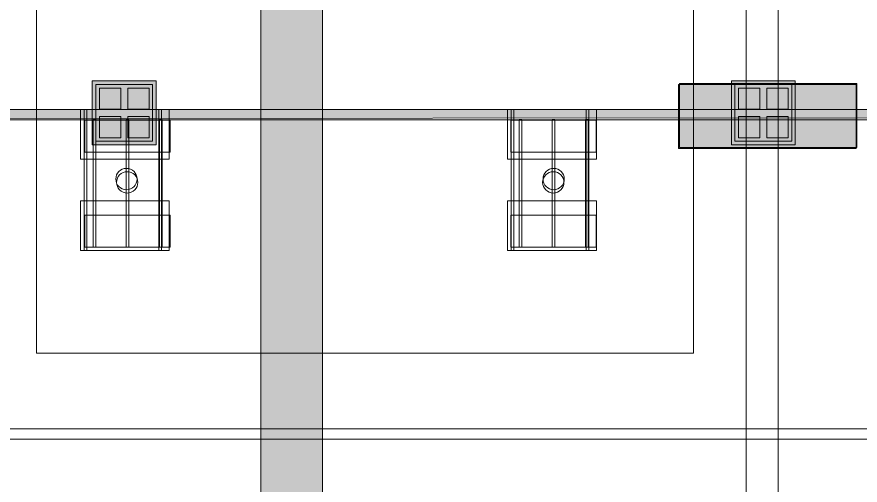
# Model space of a CAD drawing. Header units: inches. Extents: x -10671 to 1761, y -674 to 7170.
# Drawn here: x -1518.8 to -1043.7, y 888.3 to 1152.4 of the extents above; entities that cross this region are included whole.
import ezdxf

# ---------------------------------------------------------------- set-up
doc = ezdxf.new("R2010")
doc.units = ezdxf.units.IN
doc.header["$LTSCALE"] = 19.2
doc.header["$MEASUREMENT"] = 0
for name, color, linetype, lineweight, true_color in [('DWG-bldg-utility box', 3, 'Continuous', 18, 0x00ff00), ('PDF', 6, 'Continuous', 5, 0xff00ff), ('Venue-Ceiling-HVAC', 7, 'Continuous', 5, 0xbbbbbb), ('Venue-Ceiling-Obstructions', 7, 'Continuous', 5, 0xdd0000), ('Venue-NO HANG ZONE', 7, 'Continuous', 15, 0xdd0000), ('Venue-Rigging Steel-High', 7, 'Continuous', 5, 0x800000), ('Venue-Rigging Steel-Low', 7, 'Continuous', 5, 0x0000dd)]:
    doc.layers.add(name, color=color, linetype=linetype, lineweight=lineweight, true_color=true_color)
for name, color, linetype, lineweight in [('Venue-Ceiling-Lights', 7, 'Continuous', 5), ('Venue-Ceiling-Lights Circuits', 7, 'Continuous', 5), ('Venue-Floor Pockets', 7, 'Continuous', 5)]:
    doc.layers.add(name, color=color, linetype=linetype, lineweight=lineweight)

# ---------------------------------------------------------------- blocks, each defined once
blk = doc.blocks.new('FLOORBOX')
at = {"layer": 'Venue-Floor Pockets', "linetype": 'Continuous', "lineweight": 0, "true_color": 0xaaaaaa}
blk.add_hatch(color=253, dxfattribs=at).paths.add_polyline_path([(-18, 18), (18, 18), (18, -18), (-18, -18)])
at = {"layer": 'Venue-Floor Pockets', "linetype": 'Continuous', "lineweight": 0, "true_color": 0xbbbbbb}
blk.add_hatch(color=9, dxfattribs=at).paths.add_polyline_path([(-16, 16), (16, 16), (16, -16), (-16, -16)])
at = {"layer": 'Venue-Floor Pockets', "linetype": 'Continuous', "lineweight": 0, "true_color": 0xdddddd}
for points in [[(-14, 14), (-2, 14), (-2, 2), (-14, 2)], [(2, 14), (14, 14), (14, 2), (2, 2)], [(-14, -2), (-2, -2), (-2, -14), (-14, -14)], [(2, -2), (14, -2), (14, -14), (2, -14)]]:
    blk.add_hatch(color=254, dxfattribs=at).paths.add_polyline_path(points)
at = {"layer": 'Venue-Floor Pockets', "color": 7, "linetype": 'Continuous', "lineweight": 5, "flags": 128}
for points in [[(-18, 18), (18, 18), (18, -18), (-18, -18)], [(-16, 16), (16, 16), (16, -16), (-16, -16)], [(-14, 14), (-2, 14), (-2, 2), (-14, 2)], [(2, 14), (14, 14), (14, 2), (2, 2)], [(-14, -2), (-2, -2), (-2, -14), (-14, -14)], [(2, -2), (14, -2), (14, -14), (2, -14)]]:
    blk.add_lwpolyline(points, close=True, dxfattribs=at)
blk = doc.blocks.new('Group-2191-1')
at = {"layer": 'PDF'}
for points, invisible_edges in [([(-1462.61, 1059.07, 398), (-1459.95, 1064.06, 398), (-1455.44, 1064.95, 398), (-1462.61, 1059.07, 398)], 15), ([(-1462.61, 1059.07, 398), (-1455.44, 1064.95, 398), (-1450.61, 1059.07, 398), (-1462.61, 1059.07, 398)], 15), ([(-1457.78, 1064.95, 388), (-1461.6, 1062.4, 388), (-1462.61, 1059.07, 388), (-1457.78, 1064.95, 388)], 15), ([(-1462.61, 1059.07, 388), (-1450.61, 1059.07, 388), (-1457.78, 1064.95, 388), (-1462.61, 1059.07, 388)], 15), ([(-1462.61, 1059.07, 398), (-1461.6, 1062.4, 398), (-1459.95, 1064.06, 398), (-1462.61, 1059.07, 398)], 15), ([(-1457.78, 1064.95, 388), (-1459.95, 1064.06, 388), (-1461.6, 1062.4, 388), (-1457.78, 1064.95, 388)], 15), ([(-1461.6, 1062.4, 398), (-1460.86, 1063.31, 398), (-1459.95, 1064.06, 398), (-1461.6, 1062.4, 398)], 12), ([(-1459.95, 1064.06, 388), (-1460.86, 1063.31, 388), (-1461.6, 1062.4, 388), (-1459.95, 1064.06, 388)], 12), ([(-1459.95, 1064.06, 398), (-1458.91, 1064.61, 398), (-1457.78, 1064.95, 398), (-1459.95, 1064.06, 398)], 12), ([(-1459.95, 1064.06, 398), (-1457.78, 1064.95, 398), (-1455.44, 1064.95, 398), (-1459.95, 1064.06, 398)], 15), ([(-1457.78, 1064.95, 388), (-1458.91, 1064.61, 388), (-1459.95, 1064.06, 388), (-1457.78, 1064.95, 388)], 12), ([(-1457.78, 1064.95, 398), (-1456.61, 1065.07, 398), (-1455.44, 1064.95, 398), (-1457.78, 1064.95, 398)], 12), ([(-1455.44, 1064.95, 388), (-1456.61, 1065.07, 388), (-1457.78, 1064.95, 388), (-1455.44, 1064.95, 388)], 12), ([(-1453.28, 1064.06, 388), (-1455.44, 1064.95, 388), (-1457.78, 1064.95, 388), (-1453.28, 1064.06, 388)], 15), ([(-1450.61, 1059.07, 388), (-1453.28, 1064.06, 388), (-1457.78, 1064.95, 388), (-1450.61, 1059.07, 388)], 15), ([(-1455.44, 1064.95, 398), (-1454.32, 1064.61, 398), (-1453.28, 1064.06, 398), (-1455.44, 1064.95, 398)], 12), ([(-1455.44, 1064.95, 398), (-1453.28, 1064.06, 398), (-1451.62, 1062.4, 398), (-1455.44, 1064.95, 398)], 15), ([(-1455.44, 1064.95, 398), (-1451.62, 1062.4, 398), (-1450.61, 1059.07, 398), (-1455.44, 1064.95, 398)], 15), ([(-1453.28, 1064.06, 388), (-1454.32, 1064.61, 388), (-1455.44, 1064.95, 388), (-1453.28, 1064.06, 388)], 12), ([(-1453.28, 1064.06, 398), (-1452.37, 1063.31, 398), (-1451.62, 1062.4, 398), (-1453.28, 1064.06, 398)], 12), ([(-1451.62, 1062.4, 388), (-1452.37, 1063.31, 388), (-1453.28, 1064.06, 388), (-1451.62, 1062.4, 388)], 12), ([(-1450.61, 1059.07, 388), (-1451.62, 1062.4, 388), (-1453.28, 1064.06, 388), (-1450.61, 1059.07, 388)], 15), ([(-1462.61, 1059.07, 398), (-1462.5, 1060.24, 398), (-1461.6, 1062.4, 398), (-1462.61, 1059.07, 398)], 14), ([(-1461.6, 1062.4, 388), (-1462.5, 1060.24, 388), (-1462.61, 1059.07, 388), (-1461.6, 1062.4, 388)], 13), ([(-1462.5, 1060.24, 398), (-1462.16, 1061.36, 398), (-1461.6, 1062.4, 398), (-1462.5, 1060.24, 398)], 12), ([(-1461.6, 1062.4, 388), (-1462.16, 1061.36, 388), (-1462.5, 1060.24, 388), (-1461.6, 1062.4, 388)], 12), ([(-1451.62, 1062.4, 398), (-1451.07, 1061.36, 398), (-1450.73, 1060.24, 398), (-1451.62, 1062.4, 398)], 12), ([(-1451.62, 1062.4, 398), (-1450.73, 1060.24, 398), (-1450.61, 1059.07, 398), (-1451.62, 1062.4, 398)], 13), ([(-1450.73, 1060.24, 388), (-1451.07, 1061.36, 388), (-1451.62, 1062.4, 388), (-1450.73, 1060.24, 388)], 12), ([(-1450.61, 1059.07, 388), (-1450.73, 1060.24, 388), (-1451.62, 1062.4, 388), (-1450.61, 1059.07, 388)], 14), ([(-1462.16, 1056.77, 398), (-1462.5, 1057.9, 398), (-1462.61, 1059.07, 398), (-1462.16, 1056.77, 398)], 12), ([(-1460.86, 1054.82, 398), (-1462.16, 1056.77, 398), (-1462.61, 1059.07, 398), (-1460.86, 1054.82, 398)], 15), ([(-1457.78, 1053.18, 398), (-1460.86, 1054.82, 398), (-1462.61, 1059.07, 398), (-1457.78, 1053.18, 398)], 15), ([(-1450.61, 1059.07, 398), (-1457.78, 1053.18, 398), (-1462.61, 1059.07, 398), (-1450.61, 1059.07, 398)], 15), ([(-1462.61, 1059.07, 388), (-1462.5, 1057.9, 388), (-1462.16, 1056.77, 388), (-1462.61, 1059.07, 388)], 12), ([(-1462.61, 1059.07, 388), (-1462.16, 1056.77, 388), (-1460.86, 1054.82, 388), (-1462.61, 1059.07, 388)], 15), ([(-1462.61, 1059.07, 388), (-1460.86, 1054.82, 388), (-1455.44, 1053.18, 388), (-1462.61, 1059.07, 388)], 15), ([(-1462.61, 1059.07, 388), (-1455.44, 1053.18, 388), (-1450.61, 1059.07, 388), (-1462.61, 1059.07, 388)], 15), ([(-1460.86, 1054.82, 398), (-1461.6, 1055.73, 398), (-1462.16, 1056.77, 398), (-1460.86, 1054.82, 398)], 12), ([(-1462.16, 1056.77, 388), (-1461.6, 1055.73, 388), (-1460.86, 1054.82, 388), (-1462.16, 1056.77, 388)], 12), ([(-1457.78, 1053.18, 398), (-1459.95, 1054.08, 398), (-1460.86, 1054.82, 398), (-1457.78, 1053.18, 398)], 13), ([(-1460.86, 1054.82, 388), (-1459.95, 1054.08, 388), (-1457.78, 1053.18, 388), (-1460.86, 1054.82, 388)], 14), ([(-1460.86, 1054.82, 388), (-1457.78, 1053.18, 388), (-1455.44, 1053.18, 388), (-1460.86, 1054.82, 388)], 15), ([(-1450.61, 1059.07, 398), (-1452.37, 1054.82, 398), (-1457.78, 1053.18, 398), (-1450.61, 1059.07, 398)], 15), ([(-1452.37, 1054.82, 398), (-1455.44, 1053.18, 398), (-1457.78, 1053.18, 398), (-1452.37, 1054.82, 398)], 15), ([(-1455.44, 1053.18, 388), (-1452.37, 1054.82, 388), (-1450.61, 1059.07, 388), (-1455.44, 1053.18, 388)], 15), ([(-1452.37, 1054.82, 398), (-1453.28, 1054.08, 398), (-1455.44, 1053.18, 398), (-1452.37, 1054.82, 398)], 14), ([(-1455.44, 1053.18, 388), (-1453.28, 1054.08, 388), (-1452.37, 1054.82, 388), (-1455.44, 1053.18, 388)], 13), ([(-1450.61, 1059.07, 398), (-1451.07, 1056.77, 398), (-1452.37, 1054.82, 398), (-1450.61, 1059.07, 398)], 15), ([(-1452.37, 1054.82, 388), (-1451.07, 1056.77, 388), (-1450.61, 1059.07, 388), (-1452.37, 1054.82, 388)], 15), ([(-1451.07, 1056.77, 398), (-1451.62, 1055.73, 398), (-1452.37, 1054.82, 398), (-1451.07, 1056.77, 398)], 12), ([(-1452.37, 1054.82, 388), (-1451.62, 1055.73, 388), (-1451.07, 1056.77, 388), (-1452.37, 1054.82, 388)], 12), ([(-1450.61, 1059.07, 398), (-1450.73, 1057.9, 398), (-1451.07, 1056.77, 398), (-1450.61, 1059.07, 398)], 12), ([(-1451.07, 1056.77, 388), (-1450.73, 1057.9, 388), (-1450.61, 1059.07, 388), (-1451.07, 1056.77, 388)], 12), ([(-1457.78, 1053.18, 398), (-1458.91, 1053.52, 398), (-1459.95, 1054.08, 398), (-1457.78, 1053.18, 398)], 12), ([(-1459.95, 1054.08, 388), (-1458.91, 1053.52, 388), (-1457.78, 1053.18, 388), (-1459.95, 1054.08, 388)], 12), ([(-1455.44, 1053.18, 398), (-1456.61, 1053.07, 398), (-1457.78, 1053.18, 398), (-1455.44, 1053.18, 398)], 12), ([(-1457.78, 1053.18, 388), (-1456.61, 1053.07, 388), (-1455.44, 1053.18, 388), (-1457.78, 1053.18, 388)], 12), ([(-1453.28, 1054.08, 398), (-1454.32, 1053.52, 398), (-1455.44, 1053.18, 398), (-1453.28, 1054.08, 398)], 12), ([(-1455.44, 1053.18, 388), (-1454.32, 1053.52, 388), (-1453.28, 1054.08, 388), (-1455.44, 1053.18, 388)], 12)]:
    blk.add_3dface(points, dxfattribs=dict(at, invisible_edges=invisible_edges))
for points in [[(-1460.86, 1063.31, 388), (-1460.86, 1063.31, 398), (-1459.95, 1064.06, 398), (-1459.95, 1064.06, 388)], [(-1459.95, 1064.06, 388), (-1459.95, 1064.06, 398), (-1458.91, 1064.61, 398), (-1458.91, 1064.61, 388)], [(-1458.91, 1064.61, 388), (-1458.91, 1064.61, 398), (-1457.78, 1064.95, 398), (-1457.78, 1064.95, 388)], [(-1457.78, 1064.95, 388), (-1457.78, 1064.95, 398), (-1456.61, 1065.07, 398), (-1456.61, 1065.07, 388)], [(-1456.61, 1065.07, 388), (-1456.61, 1065.07, 398), (-1455.44, 1064.95, 398), (-1455.44, 1064.95, 388)], [(-1455.44, 1064.95, 388), (-1455.44, 1064.95, 398), (-1454.32, 1064.61, 398), (-1454.32, 1064.61, 388)], [(-1454.32, 1064.61, 388), (-1454.32, 1064.61, 398), (-1453.28, 1064.06, 398), (-1453.28, 1064.06, 388)], [(-1453.28, 1064.06, 388), (-1453.28, 1064.06, 398), (-1452.37, 1063.31, 398), (-1452.37, 1063.31, 388)], [(-1462.61, 1059.07, 388), (-1462.61, 1059.07, 398), (-1462.5, 1060.24, 398), (-1462.5, 1060.24, 388)], [(-1462.5, 1060.24, 388), (-1462.5, 1060.24, 398), (-1462.16, 1061.36, 398), (-1462.16, 1061.36, 388)], [(-1462.16, 1061.36, 388), (-1462.16, 1061.36, 398), (-1461.6, 1062.4, 398), (-1461.6, 1062.4, 388)], [(-1461.6, 1062.4, 388), (-1461.6, 1062.4, 398), (-1460.86, 1063.31, 398), (-1460.86, 1063.31, 388)], [(-1452.37, 1063.31, 388), (-1452.37, 1063.31, 398), (-1451.62, 1062.4, 398), (-1451.62, 1062.4, 388)], [(-1451.62, 1062.4, 388), (-1451.62, 1062.4, 398), (-1451.07, 1061.36, 398), (-1451.07, 1061.36, 388)], [(-1451.07, 1061.36, 388), (-1451.07, 1061.36, 398), (-1450.73, 1060.24, 398), (-1450.73, 1060.24, 388)], [(-1450.73, 1060.24, 388), (-1450.73, 1060.24, 398), (-1450.61, 1059.07, 398), (-1450.61, 1059.07, 388)], [(-1462.5, 1057.9, 388), (-1462.5, 1057.9, 398), (-1462.61, 1059.07, 398), (-1462.61, 1059.07, 388)], [(-1462.16, 1056.77, 388), (-1462.16, 1056.77, 398), (-1462.5, 1057.9, 398), (-1462.5, 1057.9, 388)], [(-1461.6, 1055.73, 388), (-1461.6, 1055.73, 398), (-1462.16, 1056.77, 398), (-1462.16, 1056.77, 388)], [(-1460.86, 1054.82, 388), (-1460.86, 1054.82, 398), (-1461.6, 1055.73, 398), (-1461.6, 1055.73, 388)], [(-1459.95, 1054.08, 388), (-1459.95, 1054.08, 398), (-1460.86, 1054.82, 398), (-1460.86, 1054.82, 388)], [(-1452.37, 1054.82, 388), (-1452.37, 1054.82, 398), (-1453.28, 1054.08, 398), (-1453.28, 1054.08, 388)], [(-1451.62, 1055.73, 388), (-1451.62, 1055.73, 398), (-1452.37, 1054.82, 398), (-1452.37, 1054.82, 388)], [(-1451.07, 1056.77, 388), (-1451.07, 1056.77, 398), (-1451.62, 1055.73, 398), (-1451.62, 1055.73, 388)], [(-1450.73, 1057.9, 388), (-1450.73, 1057.9, 398), (-1451.07, 1056.77, 398), (-1451.07, 1056.77, 388)], [(-1450.61, 1059.07, 388), (-1450.61, 1059.07, 398), (-1450.73, 1057.9, 398), (-1450.73, 1057.9, 388)], [(-1458.91, 1053.52, 388), (-1458.91, 1053.52, 398), (-1459.95, 1054.08, 398), (-1459.95, 1054.08, 388)], [(-1457.78, 1053.18, 388), (-1457.78, 1053.18, 398), (-1458.91, 1053.52, 398), (-1458.91, 1053.52, 388)], [(-1456.61, 1053.07, 388), (-1456.61, 1053.07, 398), (-1457.78, 1053.18, 398), (-1457.78, 1053.18, 388)], [(-1455.44, 1053.18, 388), (-1455.44, 1053.18, 398), (-1456.61, 1053.07, 398), (-1456.61, 1053.07, 388)], [(-1454.32, 1053.52, 388), (-1454.32, 1053.52, 398), (-1455.44, 1053.18, 398), (-1455.44, 1053.18, 388)], [(-1453.28, 1054.08, 388), (-1453.28, 1054.08, 398), (-1454.32, 1053.52, 398), (-1454.32, 1053.52, 388)]]:
    blk.add_3dface(points, dxfattribs=at)
blk = doc.blocks.new('Group-2192-1')
at = {"layer": 'PDF'}
for points in [[(-1480.49, 1094.17, 393.91), (-1480.49, 1094.17, 397.91), (-1432.49, 1094.17, 397.91), (-1432.49, 1094.17, 393.91)], [(-1480.49, 1076.17, 393.91), (-1480.49, 1076.17, 397.91), (-1480.49, 1094.17, 397.91), (-1480.49, 1094.17, 393.91)], [(-1432.49, 1094.17, 397.91), (-1480.49, 1094.17, 397.91), (-1480.49, 1076.17, 397.91), (-1432.49, 1076.17, 397.91)], [(-1432.49, 1076.17, 393.91), (-1480.49, 1076.17, 393.91), (-1480.49, 1094.17, 393.91), (-1432.49, 1094.17, 393.91)], [(-1432.49, 1094.17, 393.91), (-1432.49, 1094.17, 397.91), (-1432.49, 1076.17, 397.91), (-1432.49, 1076.17, 393.91)], [(-1432.49, 1076.17, 393.91), (-1432.49, 1076.17, 397.91), (-1480.49, 1076.17, 397.91), (-1480.49, 1076.17, 393.91)]]:
    blk.add_3dface(points, dxfattribs=at)
blk = doc.blocks.new('Group-2193-1')
at = {"layer": 'PDF'}
for points in [[(-1438.38, 1094.56, 397.97), (-1438.38, 1094.56, 398.97), (-1436.88, 1094.56, 398.97), (-1436.88, 1094.56, 397.97)], [(-1438.38, 1022.56, 397.97), (-1438.38, 1022.56, 398.97), (-1438.38, 1094.56, 398.97), (-1438.38, 1094.56, 397.97)], [(-1436.88, 1094.56, 398.97), (-1438.38, 1094.56, 398.97), (-1438.38, 1022.56, 398.97), (-1436.88, 1022.56, 398.97)], [(-1436.88, 1022.56, 397.97), (-1438.38, 1022.56, 397.97), (-1438.38, 1094.56, 397.97), (-1436.88, 1094.56, 397.97)], [(-1436.88, 1094.56, 397.97), (-1436.88, 1094.56, 398.97), (-1436.88, 1022.56, 398.97), (-1436.88, 1022.56, 397.97)], [(-1436.88, 1022.56, 397.97), (-1436.88, 1022.56, 398.97), (-1438.38, 1022.56, 398.97), (-1438.38, 1022.56, 397.97)]]:
    blk.add_3dface(points, dxfattribs=at)
blk = doc.blocks.new('Group-2194-1')
at = {"layer": 'PDF'}
for points in [[(-1457.2, 1094.56, 397.97), (-1457.2, 1094.56, 398.97), (-1455.7, 1094.56, 398.97), (-1455.7, 1094.56, 397.97)], [(-1457.2, 1022.56, 397.97), (-1457.2, 1022.56, 398.97), (-1457.2, 1094.56, 398.97), (-1457.2, 1094.56, 397.97)], [(-1455.7, 1094.56, 398.97), (-1457.2, 1094.56, 398.97), (-1457.2, 1022.56, 398.97), (-1455.7, 1022.56, 398.97)], [(-1455.7, 1022.56, 397.97), (-1457.2, 1022.56, 397.97), (-1457.2, 1094.56, 397.97), (-1455.7, 1094.56, 397.97)], [(-1455.7, 1094.56, 397.97), (-1455.7, 1094.56, 398.97), (-1455.7, 1022.56, 398.97), (-1455.7, 1022.56, 397.97)], [(-1455.7, 1022.56, 397.97), (-1455.7, 1022.56, 398.97), (-1457.2, 1022.56, 398.97), (-1457.2, 1022.56, 397.97)]]:
    blk.add_3dface(points, dxfattribs=at)
blk = doc.blocks.new('Group-2195-1')
at = {"layer": 'PDF'}
for points in [[(-1475.8, 1094.56, 397.97), (-1475.8, 1094.56, 398.97), (-1474.3, 1094.56, 398.97), (-1474.3, 1094.56, 397.97)], [(-1475.8, 1022.56, 397.97), (-1475.8, 1022.56, 398.97), (-1475.8, 1094.56, 398.97), (-1475.8, 1094.56, 397.97)], [(-1474.3, 1094.56, 398.97), (-1475.8, 1094.56, 398.97), (-1475.8, 1022.56, 398.97), (-1474.3, 1022.56, 398.97)], [(-1474.3, 1022.56, 397.97), (-1475.8, 1022.56, 397.97), (-1475.8, 1094.56, 397.97), (-1474.3, 1094.56, 397.97)], [(-1474.3, 1094.56, 397.97), (-1474.3, 1094.56, 398.97), (-1474.3, 1022.56, 398.97), (-1474.3, 1022.56, 397.97)], [(-1474.3, 1022.56, 397.97), (-1474.3, 1022.56, 398.97), (-1475.8, 1022.56, 398.97), (-1475.8, 1022.56, 397.97)]]:
    blk.add_3dface(points, dxfattribs=at)
blk = doc.blocks.new('Group-2196-1')
at = {"layer": 'PDF'}
for points in [[(-1480.49, 1040.54, 393.91), (-1480.49, 1040.54, 397.91), (-1432.49, 1040.54, 397.91), (-1432.49, 1040.54, 393.91)], [(-1480.49, 1022.54, 393.91), (-1480.49, 1022.54, 397.91), (-1480.49, 1040.54, 397.91), (-1480.49, 1040.54, 393.91)], [(-1432.49, 1040.54, 397.91), (-1480.49, 1040.54, 397.91), (-1480.49, 1022.54, 397.91), (-1432.49, 1022.54, 397.91)], [(-1432.49, 1022.54, 393.91), (-1480.49, 1022.54, 393.91), (-1480.49, 1040.54, 393.91), (-1432.49, 1040.54, 393.91)], [(-1432.49, 1040.54, 393.91), (-1432.49, 1040.54, 397.91), (-1432.49, 1022.54, 397.91), (-1432.49, 1022.54, 393.91)], [(-1432.49, 1022.54, 393.91), (-1432.49, 1022.54, 397.91), (-1480.49, 1022.54, 397.91), (-1480.49, 1022.54, 393.91)]]:
    blk.add_3dface(points, dxfattribs=at)
blk = doc.blocks.new('Group-2197-1')
at = {"layer": 'PDF'}
for name in ['Group-2192-1', 'Group-2195-1', 'Group-2194-1', 'Group-2193-1', 'Group-2191-1', 'Group-2196-1']:
    blk.add_blockref(name, (0, 0), dxfattribs=at)
blk = doc.blocks.new('Group-2257-1')
at = {"layer": 'PDF'}
for points, invisible_edges in [([(-1221.57, 1062.4, 398), (-1219.91, 1064.06, 398), (-1217.75, 1064.95, 398), (-1221.57, 1062.4, 398)], 15), ([(-1221.57, 1062.4, 398), (-1217.75, 1064.95, 398), (-1211.59, 1062.4, 398), (-1221.57, 1062.4, 398)], 15), ([(-1217.75, 1064.95, 388), (-1219.91, 1064.06, 388), (-1221.57, 1062.4, 388), (-1217.75, 1064.95, 388)], 15), ([(-1211.59, 1062.4, 388), (-1217.75, 1064.95, 388), (-1221.57, 1062.4, 388), (-1211.59, 1062.4, 388)], 15), ([(-1221.57, 1062.4, 398), (-1220.82, 1063.31, 398), (-1219.91, 1064.06, 398), (-1221.57, 1062.4, 398)], 12), ([(-1219.91, 1064.06, 388), (-1220.82, 1063.31, 388), (-1221.57, 1062.4, 388), (-1219.91, 1064.06, 388)], 12), ([(-1219.91, 1064.06, 398), (-1218.88, 1064.61, 398), (-1217.75, 1064.95, 398), (-1219.91, 1064.06, 398)], 12), ([(-1217.75, 1064.95, 388), (-1218.88, 1064.61, 388), (-1219.91, 1064.06, 388), (-1217.75, 1064.95, 388)], 12), ([(-1217.75, 1064.95, 398), (-1216.58, 1065.07, 398), (-1215.41, 1064.95, 398), (-1217.75, 1064.95, 398)], 12), ([(-1215.41, 1064.95, 388), (-1216.58, 1065.07, 388), (-1217.75, 1064.95, 388), (-1215.41, 1064.95, 388)], 12), ([(-1217.75, 1064.95, 398), (-1215.41, 1064.95, 398), (-1214.28, 1064.61, 398), (-1217.75, 1064.95, 398)], 13), ([(-1217.75, 1064.95, 398), (-1214.28, 1064.61, 398), (-1211.59, 1062.4, 398), (-1217.75, 1064.95, 398)], 15), ([(-1214.28, 1064.61, 388), (-1215.41, 1064.95, 388), (-1217.75, 1064.95, 388), (-1214.28, 1064.61, 388)], 14), ([(-1211.59, 1062.4, 388), (-1214.28, 1064.61, 388), (-1217.75, 1064.95, 388), (-1211.59, 1062.4, 388)], 15), ([(-1214.28, 1064.61, 398), (-1213.25, 1064.06, 398), (-1212.34, 1063.31, 398), (-1214.28, 1064.61, 398)], 12), ([(-1214.28, 1064.61, 398), (-1212.34, 1063.31, 398), (-1211.59, 1062.4, 398), (-1214.28, 1064.61, 398)], 13), ([(-1212.34, 1063.31, 388), (-1213.25, 1064.06, 388), (-1214.28, 1064.61, 388), (-1212.34, 1063.31, 388)], 12), ([(-1211.59, 1062.4, 388), (-1212.34, 1063.31, 388), (-1214.28, 1064.61, 388), (-1211.59, 1062.4, 388)], 14), ([(-1222.58, 1059.07, 398), (-1222.46, 1060.24, 398), (-1221.57, 1062.4, 398), (-1222.58, 1059.07, 398)], 14), ([(-1221.57, 1055.73, 398), (-1222.58, 1059.07, 398), (-1221.57, 1062.4, 398), (-1221.57, 1055.73, 398)], 15), ([(-1221.57, 1062.4, 388), (-1222.46, 1060.24, 388), (-1222.58, 1059.07, 388), (-1221.57, 1062.4, 388)], 13), ([(-1221.57, 1062.4, 388), (-1222.58, 1059.07, 388), (-1221.57, 1055.73, 388), (-1221.57, 1062.4, 388)], 15), ([(-1222.46, 1060.24, 398), (-1222.12, 1061.36, 398), (-1221.57, 1062.4, 398), (-1222.46, 1060.24, 398)], 12), ([(-1221.57, 1062.4, 388), (-1222.12, 1061.36, 388), (-1222.46, 1060.24, 388), (-1221.57, 1062.4, 388)], 12), ([(-1221.57, 1062.4, 398), (-1211.59, 1062.4, 398), (-1212.34, 1054.82, 398), (-1221.57, 1062.4, 398)], 15), ([(-1221.57, 1062.4, 398), (-1212.34, 1054.82, 398), (-1221.57, 1055.73, 398), (-1221.57, 1062.4, 398)], 15), ([(-1221.57, 1062.4, 388), (-1221.57, 1055.73, 388), (-1212.34, 1054.82, 388), (-1221.57, 1062.4, 388)], 15), ([(-1212.34, 1054.82, 388), (-1211.59, 1062.4, 388), (-1221.57, 1062.4, 388), (-1212.34, 1054.82, 388)], 15), ([(-1211.59, 1062.4, 398), (-1210.58, 1059.07, 398), (-1212.34, 1054.82, 398), (-1211.59, 1062.4, 398)], 15), ([(-1212.34, 1054.82, 388), (-1210.58, 1059.07, 388), (-1211.59, 1062.4, 388), (-1212.34, 1054.82, 388)], 15), ([(-1211.59, 1062.4, 398), (-1211.04, 1061.36, 398), (-1210.69, 1060.24, 398), (-1211.59, 1062.4, 398)], 12), ([(-1211.59, 1062.4, 398), (-1210.69, 1060.24, 398), (-1210.58, 1059.07, 398), (-1211.59, 1062.4, 398)], 13), ([(-1210.69, 1060.24, 388), (-1211.04, 1061.36, 388), (-1211.59, 1062.4, 388), (-1210.69, 1060.24, 388)], 12), ([(-1210.58, 1059.07, 388), (-1210.69, 1060.24, 388), (-1211.59, 1062.4, 388), (-1210.58, 1059.07, 388)], 14), ([(-1222.12, 1056.77, 398), (-1222.46, 1057.9, 398), (-1222.58, 1059.07, 398), (-1222.12, 1056.77, 398)], 12), ([(-1221.57, 1055.73, 398), (-1222.12, 1056.77, 398), (-1222.58, 1059.07, 398), (-1221.57, 1055.73, 398)], 14), ([(-1222.58, 1059.07, 388), (-1222.46, 1057.9, 388), (-1222.12, 1056.77, 388), (-1222.58, 1059.07, 388)], 12), ([(-1222.58, 1059.07, 388), (-1222.12, 1056.77, 388), (-1221.57, 1055.73, 388), (-1222.58, 1059.07, 388)], 13), ([(-1219.91, 1054.08, 398), (-1220.82, 1054.82, 398), (-1221.57, 1055.73, 398), (-1219.91, 1054.08, 398)], 12), ([(-1217.75, 1053.18, 398), (-1219.91, 1054.08, 398), (-1221.57, 1055.73, 398), (-1217.75, 1053.18, 398)], 15), ([(-1212.34, 1054.82, 398), (-1217.75, 1053.18, 398), (-1221.57, 1055.73, 398), (-1212.34, 1054.82, 398)], 15), ([(-1221.57, 1055.73, 388), (-1220.82, 1054.82, 388), (-1219.91, 1054.08, 388), (-1221.57, 1055.73, 388)], 12), ([(-1221.57, 1055.73, 388), (-1219.91, 1054.08, 388), (-1217.75, 1053.18, 388), (-1221.57, 1055.73, 388)], 15), ([(-1221.57, 1055.73, 388), (-1217.75, 1053.18, 388), (-1212.34, 1054.82, 388), (-1221.57, 1055.73, 388)], 15), ([(-1212.34, 1054.82, 398), (-1215.41, 1053.18, 398), (-1217.75, 1053.18, 398), (-1212.34, 1054.82, 398)], 15), ([(-1217.75, 1053.18, 388), (-1215.41, 1053.18, 388), (-1212.34, 1054.82, 388), (-1217.75, 1053.18, 388)], 15), ([(-1212.34, 1054.82, 398), (-1214.28, 1053.52, 398), (-1215.41, 1053.18, 398), (-1212.34, 1054.82, 398)], 13), ([(-1215.41, 1053.18, 388), (-1214.28, 1053.52, 388), (-1212.34, 1054.82, 388), (-1215.41, 1053.18, 388)], 14), ([(-1212.34, 1054.82, 398), (-1213.25, 1054.08, 398), (-1214.28, 1053.52, 398), (-1212.34, 1054.82, 398)], 12), ([(-1214.28, 1053.52, 388), (-1213.25, 1054.08, 388), (-1212.34, 1054.82, 388), (-1214.28, 1053.52, 388)], 12), ([(-1210.58, 1059.07, 398), (-1211.04, 1056.77, 398), (-1212.34, 1054.82, 398), (-1210.58, 1059.07, 398)], 15), ([(-1212.34, 1054.82, 388), (-1211.04, 1056.77, 388), (-1210.58, 1059.07, 388), (-1212.34, 1054.82, 388)], 15), ([(-1211.04, 1056.77, 398), (-1211.59, 1055.73, 398), (-1212.34, 1054.82, 398), (-1211.04, 1056.77, 398)], 12), ([(-1212.34, 1054.82, 388), (-1211.59, 1055.73, 388), (-1211.04, 1056.77, 388), (-1212.34, 1054.82, 388)], 12), ([(-1210.58, 1059.07, 398), (-1210.69, 1057.9, 398), (-1211.04, 1056.77, 398), (-1210.58, 1059.07, 398)], 12), ([(-1211.04, 1056.77, 388), (-1210.69, 1057.9, 388), (-1210.58, 1059.07, 388), (-1211.04, 1056.77, 388)], 12), ([(-1217.75, 1053.18, 398), (-1218.88, 1053.52, 398), (-1219.91, 1054.08, 398), (-1217.75, 1053.18, 398)], 12), ([(-1219.91, 1054.08, 388), (-1218.88, 1053.52, 388), (-1217.75, 1053.18, 388), (-1219.91, 1054.08, 388)], 12), ([(-1215.41, 1053.18, 398), (-1216.58, 1053.07, 398), (-1217.75, 1053.18, 398), (-1215.41, 1053.18, 398)], 12), ([(-1217.75, 1053.18, 388), (-1216.58, 1053.07, 388), (-1215.41, 1053.18, 388), (-1217.75, 1053.18, 388)], 12)]:
    blk.add_3dface(points, dxfattribs=dict(at, invisible_edges=invisible_edges))
for points in [[(-1220.82, 1063.31, 388), (-1220.82, 1063.31, 398), (-1219.91, 1064.06, 398), (-1219.91, 1064.06, 388)], [(-1219.91, 1064.06, 388), (-1219.91, 1064.06, 398), (-1218.88, 1064.61, 398), (-1218.88, 1064.61, 388)], [(-1218.88, 1064.61, 388), (-1218.88, 1064.61, 398), (-1217.75, 1064.95, 398), (-1217.75, 1064.95, 388)], [(-1217.75, 1064.95, 388), (-1217.75, 1064.95, 398), (-1216.58, 1065.07, 398), (-1216.58, 1065.07, 388)], [(-1216.58, 1065.07, 388), (-1216.58, 1065.07, 398), (-1215.41, 1064.95, 398), (-1215.41, 1064.95, 388)], [(-1215.41, 1064.95, 388), (-1215.41, 1064.95, 398), (-1214.28, 1064.61, 398), (-1214.28, 1064.61, 388)], [(-1214.28, 1064.61, 388), (-1214.28, 1064.61, 398), (-1213.25, 1064.06, 398), (-1213.25, 1064.06, 388)], [(-1213.25, 1064.06, 388), (-1213.25, 1064.06, 398), (-1212.34, 1063.31, 398), (-1212.34, 1063.31, 388)], [(-1222.58, 1059.07, 388), (-1222.58, 1059.07, 398), (-1222.46, 1060.24, 398), (-1222.46, 1060.24, 388)], [(-1222.46, 1060.24, 388), (-1222.46, 1060.24, 398), (-1222.12, 1061.36, 398), (-1222.12, 1061.36, 388)], [(-1222.12, 1061.36, 388), (-1222.12, 1061.36, 398), (-1221.57, 1062.4, 398), (-1221.57, 1062.4, 388)], [(-1221.57, 1062.4, 388), (-1221.57, 1062.4, 398), (-1220.82, 1063.31, 398), (-1220.82, 1063.31, 388)], [(-1212.34, 1063.31, 388), (-1212.34, 1063.31, 398), (-1211.59, 1062.4, 398), (-1211.59, 1062.4, 388)], [(-1211.59, 1062.4, 388), (-1211.59, 1062.4, 398), (-1211.04, 1061.36, 398), (-1211.04, 1061.36, 388)], [(-1211.04, 1061.36, 388), (-1211.04, 1061.36, 398), (-1210.69, 1060.24, 398), (-1210.69, 1060.24, 388)], [(-1210.69, 1060.24, 388), (-1210.69, 1060.24, 398), (-1210.58, 1059.07, 398), (-1210.58, 1059.07, 388)], [(-1222.46, 1057.9, 388), (-1222.46, 1057.9, 398), (-1222.58, 1059.07, 398), (-1222.58, 1059.07, 388)], [(-1222.12, 1056.77, 388), (-1222.12, 1056.77, 398), (-1222.46, 1057.9, 398), (-1222.46, 1057.9, 388)], [(-1221.57, 1055.73, 388), (-1221.57, 1055.73, 398), (-1222.12, 1056.77, 398), (-1222.12, 1056.77, 388)], [(-1220.82, 1054.82, 388), (-1220.82, 1054.82, 398), (-1221.57, 1055.73, 398), (-1221.57, 1055.73, 388)], [(-1219.91, 1054.08, 388), (-1219.91, 1054.08, 398), (-1220.82, 1054.82, 398), (-1220.82, 1054.82, 388)], [(-1212.34, 1054.82, 388), (-1212.34, 1054.82, 398), (-1213.25, 1054.08, 398), (-1213.25, 1054.08, 388)], [(-1211.59, 1055.73, 388), (-1211.59, 1055.73, 398), (-1212.34, 1054.82, 398), (-1212.34, 1054.82, 388)], [(-1211.04, 1056.77, 388), (-1211.04, 1056.77, 398), (-1211.59, 1055.73, 398), (-1211.59, 1055.73, 388)], [(-1210.69, 1057.9, 388), (-1210.69, 1057.9, 398), (-1211.04, 1056.77, 398), (-1211.04, 1056.77, 388)], [(-1210.58, 1059.07, 388), (-1210.58, 1059.07, 398), (-1210.69, 1057.9, 398), (-1210.69, 1057.9, 388)], [(-1218.88, 1053.52, 388), (-1218.88, 1053.52, 398), (-1219.91, 1054.08, 398), (-1219.91, 1054.08, 388)], [(-1217.75, 1053.18, 388), (-1217.75, 1053.18, 398), (-1218.88, 1053.52, 398), (-1218.88, 1053.52, 388)], [(-1216.58, 1053.07, 388), (-1216.58, 1053.07, 398), (-1217.75, 1053.18, 398), (-1217.75, 1053.18, 388)], [(-1215.41, 1053.18, 388), (-1215.41, 1053.18, 398), (-1216.58, 1053.07, 398), (-1216.58, 1053.07, 388)], [(-1214.28, 1053.52, 388), (-1214.28, 1053.52, 398), (-1215.41, 1053.18, 398), (-1215.41, 1053.18, 388)], [(-1213.25, 1054.08, 388), (-1213.25, 1054.08, 398), (-1214.28, 1053.52, 398), (-1214.28, 1053.52, 388)]]:
    blk.add_3dface(points, dxfattribs=at)
blk = doc.blocks.new('Group-2258-1')
at = {"layer": 'PDF'}
for points in [[(-1240.45, 1094.17, 393.91), (-1240.45, 1094.17, 397.91), (-1192.45, 1094.17, 397.91), (-1192.45, 1094.17, 393.91)], [(-1240.45, 1076.17, 393.91), (-1240.45, 1076.17, 397.91), (-1240.45, 1094.17, 397.91), (-1240.45, 1094.17, 393.91)], [(-1192.45, 1094.17, 397.91), (-1240.45, 1094.17, 397.91), (-1240.45, 1076.17, 397.91), (-1192.45, 1076.17, 397.91)], [(-1192.45, 1076.17, 393.91), (-1240.45, 1076.17, 393.91), (-1240.45, 1094.17, 393.91), (-1192.45, 1094.17, 393.91)], [(-1192.45, 1094.17, 393.91), (-1192.45, 1094.17, 397.91), (-1192.45, 1076.17, 397.91), (-1192.45, 1076.17, 393.91)], [(-1192.45, 1076.17, 393.91), (-1192.45, 1076.17, 397.91), (-1240.45, 1076.17, 397.91), (-1240.45, 1076.17, 393.91)]]:
    blk.add_3dface(points, dxfattribs=at)
blk = doc.blocks.new('Group-2259-1')
at = {"layer": 'PDF'}
for points in [[(-1198.35, 1094.56, 397.97), (-1198.35, 1094.56, 398.97), (-1196.85, 1094.56, 398.97), (-1196.85, 1094.56, 397.97)], [(-1198.35, 1022.56, 397.97), (-1198.35, 1022.56, 398.97), (-1198.35, 1094.56, 398.97), (-1198.35, 1094.56, 397.97)], [(-1196.85, 1094.56, 398.97), (-1198.35, 1094.56, 398.97), (-1198.35, 1022.56, 398.97), (-1196.85, 1022.56, 398.97)], [(-1196.85, 1022.56, 397.97), (-1198.35, 1022.56, 397.97), (-1198.35, 1094.56, 397.97), (-1196.85, 1094.56, 397.97)], [(-1196.85, 1094.56, 397.97), (-1196.85, 1094.56, 398.97), (-1196.85, 1022.56, 398.97), (-1196.85, 1022.56, 397.97)], [(-1196.85, 1022.56, 397.97), (-1196.85, 1022.56, 398.97), (-1198.35, 1022.56, 398.97), (-1198.35, 1022.56, 397.97)]]:
    blk.add_3dface(points, dxfattribs=at)
blk = doc.blocks.new('Group-2260-1')
at = {"layer": 'PDF'}
for points in [[(-1217.17, 1094.56, 397.97), (-1217.17, 1094.56, 398.97), (-1215.67, 1094.56, 398.97), (-1215.67, 1094.56, 397.97)], [(-1217.17, 1022.56, 397.97), (-1217.17, 1022.56, 398.97), (-1217.17, 1094.56, 398.97), (-1217.17, 1094.56, 397.97)], [(-1215.67, 1094.56, 398.97), (-1217.17, 1094.56, 398.97), (-1217.17, 1022.56, 398.97), (-1215.67, 1022.56, 398.97)], [(-1215.67, 1022.56, 397.97), (-1217.17, 1022.56, 397.97), (-1217.17, 1094.56, 397.97), (-1215.67, 1094.56, 397.97)], [(-1215.67, 1094.56, 397.97), (-1215.67, 1094.56, 398.97), (-1215.67, 1022.56, 398.97), (-1215.67, 1022.56, 397.97)], [(-1215.67, 1022.56, 397.97), (-1215.67, 1022.56, 398.97), (-1217.17, 1022.56, 398.97), (-1217.17, 1022.56, 397.97)]]:
    blk.add_3dface(points, dxfattribs=at)
blk = doc.blocks.new('Group-2261-1')
at = {"layer": 'PDF'}
for points in [[(-1235.77, 1094.56, 397.97), (-1235.77, 1094.56, 398.97), (-1234.27, 1094.56, 398.97), (-1234.27, 1094.56, 397.97)], [(-1235.77, 1022.56, 397.97), (-1235.77, 1022.56, 398.97), (-1235.77, 1094.56, 398.97), (-1235.77, 1094.56, 397.97)], [(-1234.27, 1094.56, 398.97), (-1235.77, 1094.56, 398.97), (-1235.77, 1022.56, 398.97), (-1234.27, 1022.56, 398.97)], [(-1234.27, 1022.56, 397.97), (-1235.77, 1022.56, 397.97), (-1235.77, 1094.56, 397.97), (-1234.27, 1094.56, 397.97)], [(-1234.27, 1094.56, 397.97), (-1234.27, 1094.56, 398.97), (-1234.27, 1022.56, 398.97), (-1234.27, 1022.56, 397.97)], [(-1234.27, 1022.56, 397.97), (-1234.27, 1022.56, 398.97), (-1235.77, 1022.56, 398.97), (-1235.77, 1022.56, 397.97)]]:
    blk.add_3dface(points, dxfattribs=at)
blk = doc.blocks.new('Group-2262-1')
at = {"layer": 'PDF'}
for points in [[(-1240.45, 1040.54, 393.91), (-1240.45, 1040.54, 397.91), (-1192.45, 1040.54, 397.91), (-1192.45, 1040.54, 393.91)], [(-1240.45, 1022.54, 393.91), (-1240.45, 1022.54, 397.91), (-1240.45, 1040.54, 397.91), (-1240.45, 1040.54, 393.91)], [(-1192.45, 1040.54, 397.91), (-1240.45, 1040.54, 397.91), (-1240.45, 1022.54, 397.91), (-1192.45, 1022.54, 397.91)], [(-1192.45, 1022.54, 393.91), (-1240.45, 1022.54, 393.91), (-1240.45, 1040.54, 393.91), (-1192.45, 1040.54, 393.91)], [(-1192.45, 1040.54, 393.91), (-1192.45, 1040.54, 397.91), (-1192.45, 1022.54, 397.91), (-1192.45, 1022.54, 393.91)], [(-1192.45, 1022.54, 393.91), (-1192.45, 1022.54, 397.91), (-1240.45, 1022.54, 397.91), (-1240.45, 1022.54, 393.91)]]:
    blk.add_3dface(points, dxfattribs=at)
blk = doc.blocks.new('Group-2263-1')
at = {"layer": 'PDF'}
for name in ['Group-2258-1', 'Group-2261-1', 'Group-2260-1', 'Group-2259-1', 'Group-2257-1', 'Group-2262-1']:
    blk.add_blockref(name, (0, 0), dxfattribs=at)
blk = doc.blocks.new('Group-2812-1')
at = {"layer": 'Venue-Ceiling-Lights', "color": 7, "linetype": 'Continuous', "lineweight": 5, "flags": 128}
for points in [[(-1482.93, 1100.24), (-1432.93, 1100.24), (-1432.93, 1072.24), (-1482.93, 1072.24)], [(-1480.87, 1100.24), (-1479.37, 1100.24), (-1479.37, 1020.65), (-1480.87, 1020.65)], [(-1438.78, 1100.24), (-1437.28, 1100.24), (-1437.28, 1020.65), (-1438.78, 1020.65)], [(-1482.93, 1048.65), (-1432.93, 1048.65), (-1432.93, 1020.65), (-1482.93, 1020.65)]]:
    blk.add_lwpolyline(points, close=True, dxfattribs=at)
at = {"layer": 'Venue-Ceiling-Lights', "color": 7, "linetype": 'Continuous', "lineweight": 5}
blk.add_circle((-1457.01, 1060.95), 6, dxfattribs=at)
blk = doc.blocks.new('Group-2813-1')
at = {"layer": 'Venue-Ceiling-Lights', "color": 7, "linetype": 'Continuous', "lineweight": 5, "flags": 128}
for points in [[(-1242.3, 1100.24), (-1192.3, 1100.24), (-1192.3, 1072.24), (-1242.3, 1072.24)], [(-1240.24, 1100.24), (-1238.74, 1100.24), (-1238.74, 1020.65), (-1240.24, 1020.65)], [(-1198.15, 1100.24), (-1196.65, 1100.24), (-1196.65, 1020.65), (-1198.15, 1020.65)], [(-1242.3, 1048.65), (-1192.3, 1048.65), (-1192.3, 1020.65), (-1242.3, 1020.65)]]:
    blk.add_lwpolyline(points, close=True, dxfattribs=at)
at = {"layer": 'Venue-Ceiling-Lights', "color": 7, "linetype": 'Continuous', "lineweight": 5}
blk.add_circle((-1216.38, 1060.95), 6, dxfattribs=at)

msp = doc.modelspace()

# ---------------------------------------------------------------- hatches: boundary and pattern name
at = {"layer": 'Venue-Ceiling-HVAC', "linetype": 'Continuous', "lineweight": 0, "true_color": 0xbbbbbb}
msp.add_hatch(color=9, dxfattribs=at).paths.add_polyline_path([(-1056.48, 2457.24), (-1346.4, 2457.24), (-1346.52, 2458.02), (-1381.29, 2458.02), (-1381.29, 2350.48), (-1390.59, 2350.48), (-1390.59, 2290.48), (-1381.29, 2290.48), (-1381.29, 1800.27), (-1390.59, 1800.28), (-1390.59, 1740.28), (-1381.29, 1740.28), (-1381.29, 1325.9), (-1390.59, 1325.9), (-1390.59, 1265.87), (-1381.29, 1265.87), (-1381.29, 795.08), (-1390.59, 795.08), (-1390.59, 735.08), (-1381.28, 735.08), (-1381.28, 233.84), (-1391.45, 233.84), (-1391.45, 173.84), (-1331.45, 173.84), (-1331.45, 233.84), (-1346.46, 233.84), (-1346.46, 735.08), (-1330.59, 735.08), (-1330.59, 795.08), (-1346.53, 795.08), (-1346.53, 1265.96), (-1330.59, 1265.96), (-1330.59, 1325.87), (-1346.53, 1325.87), (-1346.53, 1740.33), (-1330.53, 1740.33), (-1330.53, 1800.33), (-1346.53, 1800.33), (-1346.53, 2290.48), (-1330.59, 2290.48), (-1330.59, 2350.48), (-1346.53, 2350.48), (-1346.53, 2422.46), (-1056.48, 2422.47)])
at = {"layer": 'Venue-Ceiling-Obstructions', "linetype": 'Continuous', "lineweight": 0, "true_color": 0xffff00}
msp.add_hatch(color=2, dxfattribs=at).paths.add_polyline_path([(-2535.2, 1095.19), (-34.17, 1095.4), (-34.17, 1100.14), (-2535.17, 1100.38)])
at = {"layer": 'Venue-NO HANG ZONE', "linetype": 'Continuous', "lineweight": 0}
msp.add_hatch(color=7, dxfattribs=at).paths.add_polyline_path([(-1145.99, 1078.25), (-1145.99, 1114.25), (-1045.99, 1114.25), (-1045.99, 1078.25)])

# ---------------------------------------------------------------- linework, layer by layer
at = {"layer": 'Venue-Ceiling-HVAC', "flags": 128}
msp.add_lwpolyline([(-1381.29, 1740.28), (-1381.29, 1325.9), (-1390.59, 1325.9), (-1390.59, 1265.87), (-1381.29, 1265.87), (-1381.29, 795.08), (-1390.59, 795.08), (-1390.59, 735.08), (-1381.28, 735.08), (-1381.28, 233.84), (-1391.45, 233.84), (-1391.45, 173.84), (-1331.45, 173.84), (-1331.45, 233.84), (-1346.46, 233.84), (-1346.46, 735.08), (-1330.59, 735.08), (-1330.59, 795.08), (-1346.53, 795.08), (-1346.53, 1265.96), (-1330.59, 1265.96), (-1330.59, 1325.87), (-1346.53, 1325.87), (-1346.53, 1740.33)], dxfattribs=at)
at = {"layer": 'Venue-Ceiling-Lights Circuits', "color": 7, "linetype": 'Continuous', "lineweight": 5, "flags": 128}
msp.add_lwpolyline([(-1507.7, 962.8), (-1507.7, 1868.8), (-1137.7, 1868.8), (-1137.7, 962.8)], close=True, dxfattribs=at)
at = {"layer": 'Venue-Ceiling-Obstructions', "flags": 128}
msp.add_lwpolyline([(-2535.2, 1095.19), (-34.17, 1095.4), (-34.17, 1100.14), (-2535.17, 1100.38)], close=True, dxfattribs=at)
at = {"layer": 'Venue-NO HANG ZONE', "flags": 128}
msp.add_lwpolyline([(-1145.99, 1078.25), (-1145.99, 1114.25), (-1045.99, 1114.25), (-1045.99, 1078.25)], close=True, dxfattribs=at)
at = {"layer": 'Venue-NO HANG ZONE'}
for points in [[(-1145.53, 1078.8, 1), (-1145.53, 1114.8, 1), (-1045.53, 1114.8, 1), (-1045.53, 1078.8, 1)], [(-1145.53, 1078.8), (-1145.53, 1114.8), (-1045.53, 1114.8), (-1045.53, 1078.8)], [(-1145.53, 1114.8), (-1145.53, 1114.8, 1), (-1045.53, 1114.8, 1), (-1045.53, 1114.8)], [(-1145.53, 1078.8), (-1145.53, 1078.8, 1), (-1145.53, 1114.8, 1), (-1145.53, 1114.8)], [(-1045.53, 1114.8), (-1045.53, 1114.8, 1), (-1045.53, 1078.8, 1), (-1045.53, 1078.8)], [(-1045.53, 1078.8), (-1045.53, 1078.8, 1), (-1145.53, 1078.8, 1), (-1145.53, 1078.8)]]:
    msp.add_3dface(points, dxfattribs=at)
at = {"layer": 'Venue-Rigging Steel-High'}
for p, q in [((-2534.99, 1100.26), (-33.36, 1100.26)), ((-2534.99, 1094.26), (-33.36, 1094.26)), ((-2534.99, 920.19), (-15.65, 920.19)), ((-2534.99, 914.19), (-15.65, 914.19))]:
    msp.add_line(p, q, dxfattribs=at)
at = {"layer": 'Venue-Rigging Steel-Low'}
for p, q in [((-1107.91, 33.26), (-1107.91, 2523.04)), ((-1089.91, 33.26), (-1089.91, 2523.04))]:
    msp.add_line(p, q, dxfattribs=at)

# ---------------------------------------------------------------- block references
at = {"layer": 'DWG-bldg-utility box', "rotation": 90}
for p in [(-1458.26, 1098.29), (-1098.26, 1098.29)]:
    msp.add_blockref('FLOORBOX', p, dxfattribs=at)
at = {"layer": 'PDF'}
for name in ['Group-2197-1', 'Group-2263-1']:
    msp.add_blockref(name, (0, 0), dxfattribs=at)
at = {"layer": 'Venue-Ceiling-Lights', "color": 7}
for name in ['Group-2812-1', 'Group-2813-1']:
    msp.add_blockref(name, (0, 0), dxfattribs=at)

doc.saveas('drawing.dxf')
